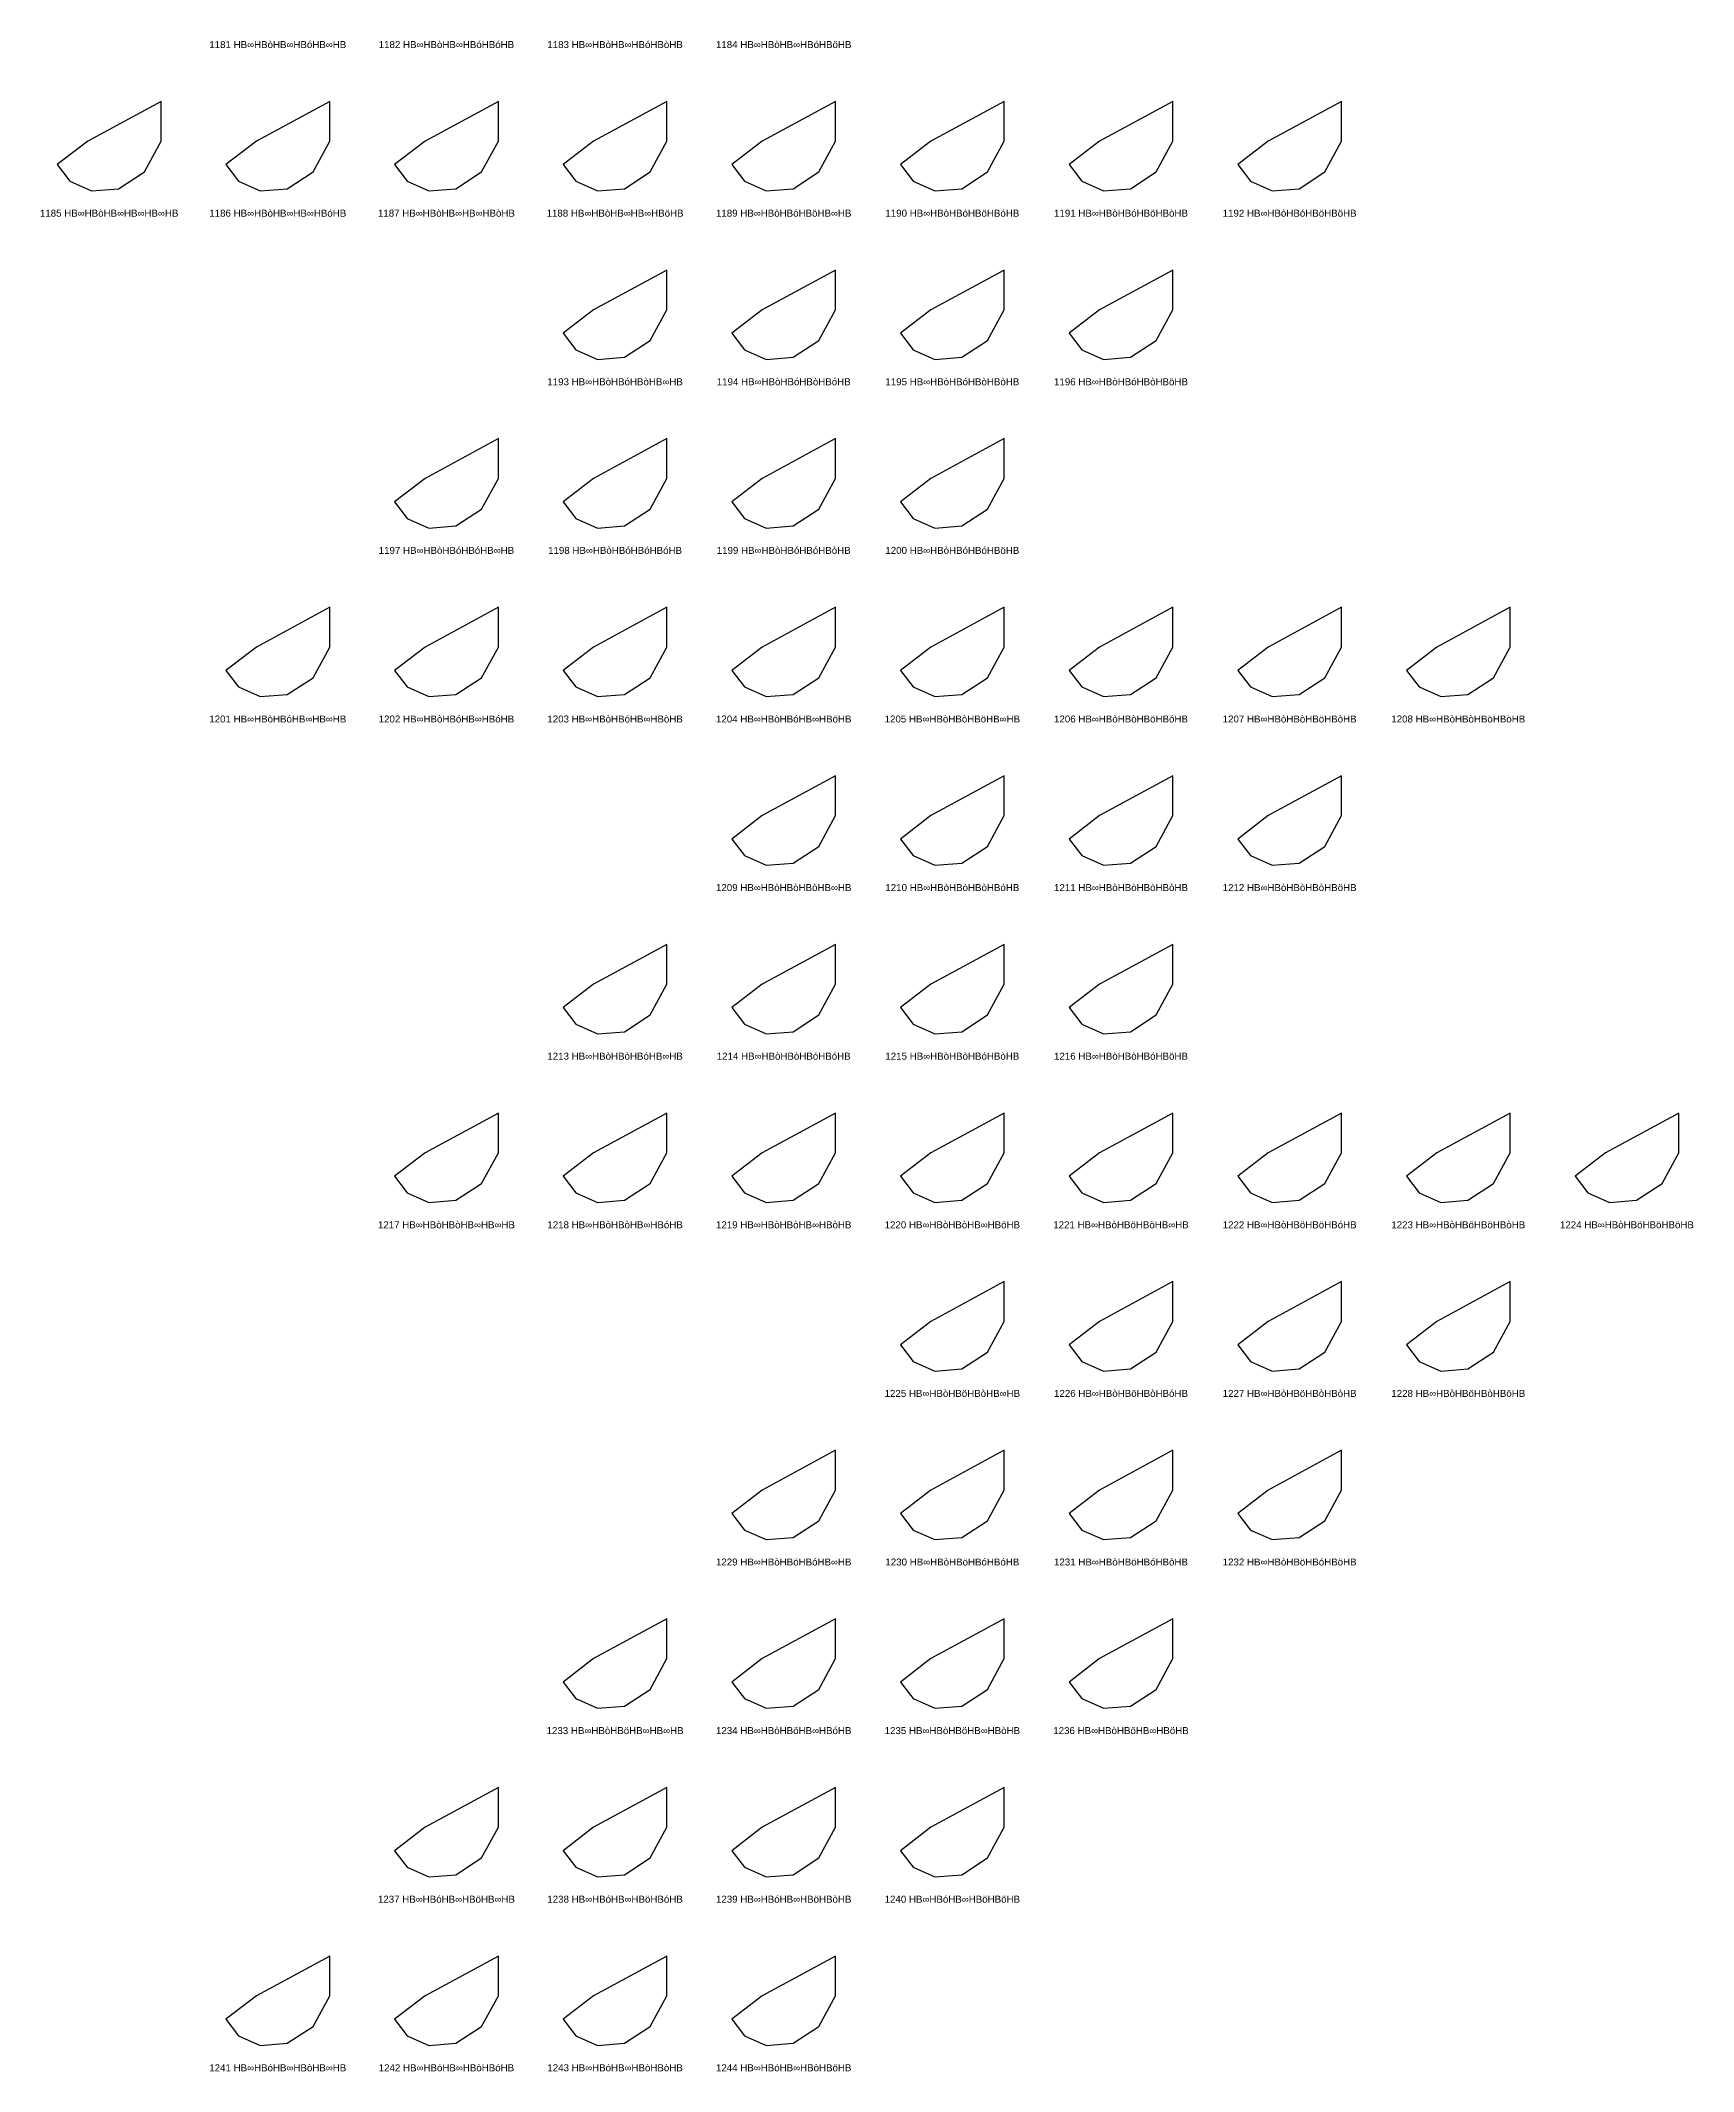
# Model space of a CAD drawing. Header units: millimetres. Extents: x 122552 to 1654769, y -10280102 to 62068.
# Drawn here: x 1366954 to 1628120, y -9629629 to -9308652 of the extents above; entities that cross this region are included whole.
import ezdxf
from ezdxf.enums import TextEntityAlignment as Align

# ---------------------------------------------------------------- set-up
doc = ezdxf.new("R2010")
doc.units = ezdxf.units.MM
doc.styles.add('Arial', font='arial_0.ttf')

msp = doc.modelspace()

# ---------------------------------------------------------------- linework, layer by layer
for points in [[(1385983, -9318264), (1374396, -9324552), (1369578, -9328257), (1371589, -9330871), (1375018, -9332395), (1379274, -9332057), (1383347, -9329410), (1385983, -9324552)], [(1412632, -9318264), (1401045, -9324552), (1396227, -9328257), (1398237, -9330871), (1401667, -9332395), (1405923, -9332057), (1409996, -9329410), (1412632, -9324552)], [(1439281, -9318264), (1427693, -9324552), (1422876, -9328257), (1424886, -9330871), (1428315, -9332395), (1432571, -9332057), (1436644, -9329410), (1439281, -9324552)], [(1465929, -9318264), (1454342, -9324552), (1449524, -9328257), (1451535, -9330871), (1454964, -9332395), (1459220, -9332057), (1463293, -9329410), (1465929, -9324552)], [(1492578, -9318264), (1480991, -9324552), (1476173, -9328257), (1478183, -9330871), (1481613, -9332395), (1485869, -9332057), (1489942, -9329410), (1492578, -9324552)], [(1519227, -9318264), (1507639, -9324552), (1502822, -9328257), (1504832, -9330871), (1508261, -9332395), (1512517, -9332057), (1516590, -9329410), (1519227, -9324552)], [(1545875, -9318264), (1534288, -9324552), (1529470, -9328257), (1531481, -9330871), (1534910, -9332395), (1539166, -9332057), (1543239, -9329410), (1545875, -9324552)], [(1572524, -9318264), (1560937, -9324552), (1556119, -9328257), (1558129, -9330871), (1561559, -9332395), (1565815, -9332057), (1569888, -9329410), (1572524, -9324552)], [(1465929, -9344913), (1454342, -9351201), (1449524, -9354906), (1451535, -9357520), (1454964, -9359044), (1459220, -9358706), (1463293, -9356059), (1465929, -9351201)], [(1492578, -9344913), (1480991, -9351201), (1476173, -9354906), (1478183, -9357520), (1481613, -9359044), (1485869, -9358706), (1489942, -9356059), (1492578, -9351201)], [(1519227, -9344913), (1507639, -9351201), (1502822, -9354906), (1504832, -9357520), (1508261, -9359044), (1512517, -9358706), (1516590, -9356059), (1519227, -9351201)], [(1545875, -9344913), (1534288, -9351201), (1529470, -9354906), (1531481, -9357520), (1534910, -9359044), (1539166, -9358706), (1543239, -9356059), (1545875, -9351201)], [(1439281, -9371561), (1427693, -9377850), (1422876, -9381554), (1424886, -9384169), (1428315, -9385692), (1432571, -9385355), (1436644, -9382707), (1439281, -9377850)], [(1465929, -9371561), (1454342, -9377850), (1449524, -9381554), (1451535, -9384169), (1454964, -9385692), (1459220, -9385355), (1463293, -9382707), (1465929, -9377850)], [(1492578, -9371561), (1480991, -9377850), (1476173, -9381554), (1478183, -9384169), (1481613, -9385692), (1485869, -9385355), (1489942, -9382707), (1492578, -9377850)], [(1519227, -9371561), (1507639, -9377850), (1502822, -9381554), (1504832, -9384169), (1508261, -9385692), (1512517, -9385355), (1516590, -9382707), (1519227, -9377850)], [(1412632, -9398210), (1401045, -9404498), (1396227, -9408203), (1398237, -9410817), (1401667, -9412341), (1405923, -9412003), (1409996, -9409356), (1412632, -9404498)], [(1439281, -9398210), (1427693, -9404498), (1422876, -9408203), (1424886, -9410817), (1428315, -9412341), (1432571, -9412003), (1436644, -9409356), (1439281, -9404498)], [(1465929, -9398210), (1454342, -9404498), (1449524, -9408203), (1451535, -9410817), (1454964, -9412341), (1459220, -9412003), (1463293, -9409356), (1465929, -9404498)], [(1492578, -9398210), (1480991, -9404498), (1476173, -9408203), (1478183, -9410817), (1481613, -9412341), (1485869, -9412003), (1489942, -9409356), (1492578, -9404498)], [(1519227, -9398210), (1507639, -9404498), (1502822, -9408203), (1504832, -9410817), (1508261, -9412341), (1512517, -9412003), (1516590, -9409356), (1519227, -9404498)], [(1545875, -9398210), (1534288, -9404498), (1529470, -9408203), (1531481, -9410817), (1534910, -9412341), (1539166, -9412003), (1543239, -9409356), (1545875, -9404498)], [(1572524, -9398210), (1560937, -9404498), (1556119, -9408203), (1558129, -9410817), (1561559, -9412341), (1565815, -9412003), (1569888, -9409356), (1572524, -9404498)], [(1599173, -9398210), (1587585, -9404498), (1582768, -9408203), (1584778, -9410817), (1588207, -9412341), (1592463, -9412003), (1596536, -9409356), (1599173, -9404498)], [(1492578, -9424859), (1480991, -9431147), (1476173, -9434852), (1478183, -9437466), (1481613, -9438990), (1485869, -9438652), (1489942, -9436005), (1492578, -9431147)], [(1519227, -9424859), (1507639, -9431147), (1502822, -9434852), (1504832, -9437466), (1508261, -9438990), (1512517, -9438652), (1516590, -9436005), (1519227, -9431147)], [(1545875, -9424859), (1534288, -9431147), (1529470, -9434852), (1531481, -9437466), (1534910, -9438990), (1539166, -9438652), (1543239, -9436005), (1545875, -9431147)], [(1572524, -9424859), (1560937, -9431147), (1556119, -9434852), (1558129, -9437466), (1561559, -9438990), (1565815, -9438652), (1569888, -9436005), (1572524, -9431147)], [(1465929, -9451507), (1454342, -9457796), (1449524, -9461500), (1451535, -9464115), (1454964, -9465638), (1459220, -9465301), (1463293, -9462653), (1465929, -9457796)], [(1492578, -9451507), (1480991, -9457796), (1476173, -9461500), (1478183, -9464115), (1481613, -9465638), (1485869, -9465301), (1489942, -9462653), (1492578, -9457796)], [(1519227, -9451507), (1507639, -9457796), (1502822, -9461500), (1504832, -9464115), (1508261, -9465638), (1512517, -9465301), (1516590, -9462653), (1519227, -9457796)], [(1545875, -9451507), (1534288, -9457796), (1529470, -9461500), (1531481, -9464115), (1534910, -9465638), (1539166, -9465301), (1543239, -9462653), (1545875, -9457796)], [(1439281, -9478156), (1427693, -9484444), (1422876, -9488149), (1424886, -9490763), (1428315, -9492287), (1432571, -9491949), (1436644, -9489302), (1439281, -9484444)], [(1465929, -9478156), (1454342, -9484444), (1449524, -9488149), (1451535, -9490763), (1454964, -9492287), (1459220, -9491949), (1463293, -9489302), (1465929, -9484444)], [(1492578, -9478156), (1480991, -9484444), (1476173, -9488149), (1478183, -9490763), (1481613, -9492287), (1485869, -9491949), (1489942, -9489302), (1492578, -9484444)], [(1519227, -9478156), (1507639, -9484444), (1502822, -9488149), (1504832, -9490763), (1508261, -9492287), (1512517, -9491949), (1516590, -9489302), (1519227, -9484444)], [(1545875, -9478156), (1534288, -9484444), (1529470, -9488149), (1531481, -9490763), (1534910, -9492287), (1539166, -9491949), (1543239, -9489302), (1545875, -9484444)], [(1572524, -9478156), (1560937, -9484444), (1556119, -9488149), (1558129, -9490763), (1561559, -9492287), (1565815, -9491949), (1569888, -9489302), (1572524, -9484444)], [(1599173, -9478156), (1587585, -9484444), (1582768, -9488149), (1584778, -9490763), (1588207, -9492287), (1592463, -9491949), (1596536, -9489302), (1599173, -9484444)], [(1625821, -9478156), (1614234, -9484444), (1609416, -9488149), (1611427, -9490763), (1614856, -9492287), (1619112, -9491949), (1623185, -9489302), (1625821, -9484444)], [(1519227, -9504805), (1507639, -9511093), (1502822, -9514798), (1504832, -9517412), (1508261, -9518936), (1512517, -9518598), (1516590, -9515951), (1519227, -9511093)], [(1545875, -9504805), (1534288, -9511093), (1529470, -9514798), (1531481, -9517412), (1534910, -9518936), (1539166, -9518598), (1543239, -9515951), (1545875, -9511093)], [(1572524, -9504805), (1560937, -9511093), (1556119, -9514798), (1558129, -9517412), (1561559, -9518936), (1565815, -9518598), (1569888, -9515951), (1572524, -9511093)], [(1599173, -9504805), (1587585, -9511093), (1582768, -9514798), (1584778, -9517412), (1588207, -9518936), (1592463, -9518598), (1596536, -9515951), (1599173, -9511093)], [(1492578, -9531453), (1480991, -9537742), (1476173, -9541446), (1478183, -9544061), (1481613, -9545584), (1485869, -9545247), (1489942, -9542599), (1492578, -9537742)], [(1519227, -9531453), (1507639, -9537742), (1502822, -9541446), (1504832, -9544061), (1508261, -9545584), (1512517, -9545247), (1516590, -9542599), (1519227, -9537742)], [(1545875, -9531453), (1534288, -9537742), (1529470, -9541446), (1531481, -9544061), (1534910, -9545584), (1539166, -9545247), (1543239, -9542599), (1545875, -9537742)], [(1572524, -9531453), (1560937, -9537742), (1556119, -9541446), (1558129, -9544061), (1561559, -9545584), (1565815, -9545247), (1569888, -9542599), (1572524, -9537742)], [(1465929, -9558102), (1454342, -9564390), (1449524, -9568095), (1451535, -9570709), (1454964, -9572233), (1459220, -9571895), (1463293, -9569248), (1465929, -9564390)], [(1492578, -9558102), (1480991, -9564390), (1476173, -9568095), (1478183, -9570709), (1481613, -9572233), (1485869, -9571895), (1489942, -9569248), (1492578, -9564390)], [(1519227, -9558102), (1507639, -9564390), (1502822, -9568095), (1504832, -9570709), (1508261, -9572233), (1512517, -9571895), (1516590, -9569248), (1519227, -9564390)], [(1545875, -9558102), (1534288, -9564390), (1529470, -9568095), (1531481, -9570709), (1534910, -9572233), (1539166, -9571895), (1543239, -9569248), (1545875, -9564390)], [(1439281, -9584751), (1427693, -9591039), (1422876, -9594744), (1424886, -9597358), (1428315, -9598882), (1432571, -9598544), (1436644, -9595897), (1439281, -9591039)], [(1465929, -9584751), (1454342, -9591039), (1449524, -9594744), (1451535, -9597358), (1454964, -9598882), (1459220, -9598544), (1463293, -9595897), (1465929, -9591039)], [(1492578, -9584751), (1480991, -9591039), (1476173, -9594744), (1478183, -9597358), (1481613, -9598882), (1485869, -9598544), (1489942, -9595897), (1492578, -9591039)], [(1519227, -9584751), (1507639, -9591039), (1502822, -9594744), (1504832, -9597358), (1508261, -9598882), (1512517, -9598544), (1516590, -9595897), (1519227, -9591039)], [(1412632, -9611399), (1401045, -9617688), (1396227, -9621392), (1398237, -9624007), (1401667, -9625530), (1405923, -9625193), (1409996, -9622545), (1412632, -9617688)], [(1439281, -9611399), (1427693, -9617688), (1422876, -9621392), (1424886, -9624007), (1428315, -9625530), (1432571, -9625193), (1436644, -9622545), (1439281, -9617688)], [(1465929, -9611399), (1454342, -9617688), (1449524, -9621392), (1451535, -9624007), (1454964, -9625530), (1459220, -9625193), (1463293, -9622545), (1465929, -9617688)], [(1492578, -9611399), (1480991, -9617688), (1476173, -9621392), (1478183, -9624007), (1481613, -9625530), (1485869, -9625193), (1489942, -9622545), (1492578, -9617688)]]:
    msp.add_lwpolyline(points, close=True)

# ---------------------------------------------------------------- texts
at = {"style": 'Arial'}
for s, p in [('1181 HB∞HBòHB∞HBóHB∞HB', (1404429, -9309279)), ('1182 HB∞HBòHB∞HBóHBóHB', (1431078, -9309279)), ('1183 HB∞HBòHB∞HBóHBòHB', (1457727, -9309279)), ('1184 HB∞HBòHB∞HBóHBöHB', (1484375, -9309279)), ('1185 HB∞HBòHB∞HB∞HB∞HB', (1377781, -9335928)), ('1186 HB∞HBòHB∞HB∞HBóHB', (1404429, -9335928)), ('1187 HB∞HBòHB∞HB∞HBòHB', (1431078, -9335928)), ('1188 HB∞HBòHB∞HB∞HBöHB', (1457727, -9335928)), ('1189 HB∞HBòHBóHBöHB∞HB', (1484375, -9335928)), ('1190 HB∞HBòHBóHBöHBóHB', (1511024, -9335928)), ('1191 HB∞HBòHBóHBöHBòHB', (1537673, -9335928)), ('1192 HB∞HBòHBóHBöHBöHB', (1564321, -9335928)), ('1193 HB∞HBòHBóHBòHB∞HB', (1457727, -9362576)), ('1194 HB∞HBòHBóHBòHBóHB', (1484375, -9362576)), ('1195 HB∞HBòHBóHBòHBòHB', (1511024, -9362576)), ('1196 HB∞HBòHBóHBòHBöHB', (1537673, -9362576)), ('1197 HB∞HBòHBóHBóHB∞HB', (1431078, -9389225)), ('1198 HB∞HBòHBóHBóHBóHB', (1457727, -9389225)), ('1199 HB∞HBòHBóHBóHBòHB', (1484375, -9389225)), ('1200 HB∞HBòHBóHBóHBöHB', (1511024, -9389225)), ('1201 HB∞HBòHBóHB∞HB∞HB', (1404429, -9415874)), ('1202 HB∞HBòHBóHB∞HBóHB', (1431078, -9415874)), ('1203 HB∞HBòHBóHB∞HBòHB', (1457727, -9415874)), ('1204 HB∞HBòHBóHB∞HBöHB', (1484375, -9415874)), ('1205 HB∞HBòHBòHBöHB∞HB', (1511024, -9415874)), ('1206 HB∞HBòHBòHBöHBóHB', (1537673, -9415874)), ('1207 HB∞HBòHBòHBöHBòHB', (1564321, -9415874)), ('1208 HB∞HBòHBòHBöHBöHB', (1590970, -9415874)), ('1209 HB∞HBòHBòHBòHB∞HB', (1484375, -9442522)), ('1210 HB∞HBòHBòHBòHBóHB', (1511024, -9442522)), ('1211 HB∞HBòHBòHBòHBòHB', (1537673, -9442522)), ('1212 HB∞HBòHBòHBòHBöHB', (1564321, -9442522)), ('1213 HB∞HBòHBòHBóHB∞HB', (1457727, -9469171)), ('1214 HB∞HBòHBòHBóHBóHB', (1484375, -9469171)), ('1215 HB∞HBòHBòHBóHBòHB', (1511024, -9469171)), ('1216 HB∞HBòHBòHBóHBöHB', (1537673, -9469171)), ('1217 HB∞HBòHBòHB∞HB∞HB', (1431078, -9495820)), ('1218 HB∞HBòHBòHB∞HBóHB', (1457727, -9495820)), ('1219 HB∞HBòHBòHB∞HBòHB', (1484375, -9495820)), ('1220 HB∞HBòHBòHB∞HBöHB', (1511024, -9495820)), ('1221 HB∞HBòHBöHBöHB∞HB', (1537673, -9495820)), ('1222 HB∞HBòHBöHBöHBóHB', (1564321, -9495820)), ('1223 HB∞HBòHBöHBöHBòHB', (1590970, -9495820)), ('1224 HB∞HBòHBöHBöHBöHB', (1617619, -9495820)), ('1225 HB∞HBòHBöHBòHB∞HB', (1511024, -9522468)), ('1226 HB∞HBòHBöHBòHBóHB', (1537673, -9522468)), ('1227 HB∞HBòHBöHBòHBòHB', (1564321, -9522468)), ('1228 HB∞HBòHBöHBòHBöHB', (1590970, -9522468)), ('1229 HB∞HBòHBöHBóHB∞HB', (1484375, -9549117)), ('1230 HB∞HBòHBöHBóHBóHB', (1511024, -9549117)), ('1231 HB∞HBòHBöHBóHBòHB', (1537673, -9549117)), ('1232 HB∞HBòHBöHBóHBöHB', (1564321, -9549117)), ('1233 HB∞HBòHBöHB∞HB∞HB', (1457727, -9575766)), ('1234 HB∞HBòHBöHB∞HBóHB', (1484375, -9575766)), ('1235 HB∞HBòHBöHB∞HBòHB', (1511024, -9575766)), ('1236 HB∞HBòHBöHB∞HBöHB', (1537673, -9575766)), ('1237 HB∞HBóHB∞HBöHB∞HB', (1431078, -9602414)), ('1238 HB∞HBóHB∞HBöHBóHB', (1457727, -9602414)), ('1239 HB∞HBóHB∞HBöHBòHB', (1484375, -9602414)), ('1240 HB∞HBóHB∞HBöHBöHB', (1511024, -9602414)), ('1241 HB∞HBóHB∞HBòHB∞HB', (1404429, -9629063)), ('1242 HB∞HBóHB∞HBòHBóHB', (1431078, -9629063)), ('1243 HB∞HBóHB∞HBòHBòHB', (1457727, -9629063)), ('1244 HB∞HBóHB∞HBòHBöHB', (1484375, -9629063))]:
    msp.add_text(s, height=1100, dxfattribs=at).set_placement(p, align=Align.MIDDLE_CENTER)

doc.saveas('drawing.dxf')
